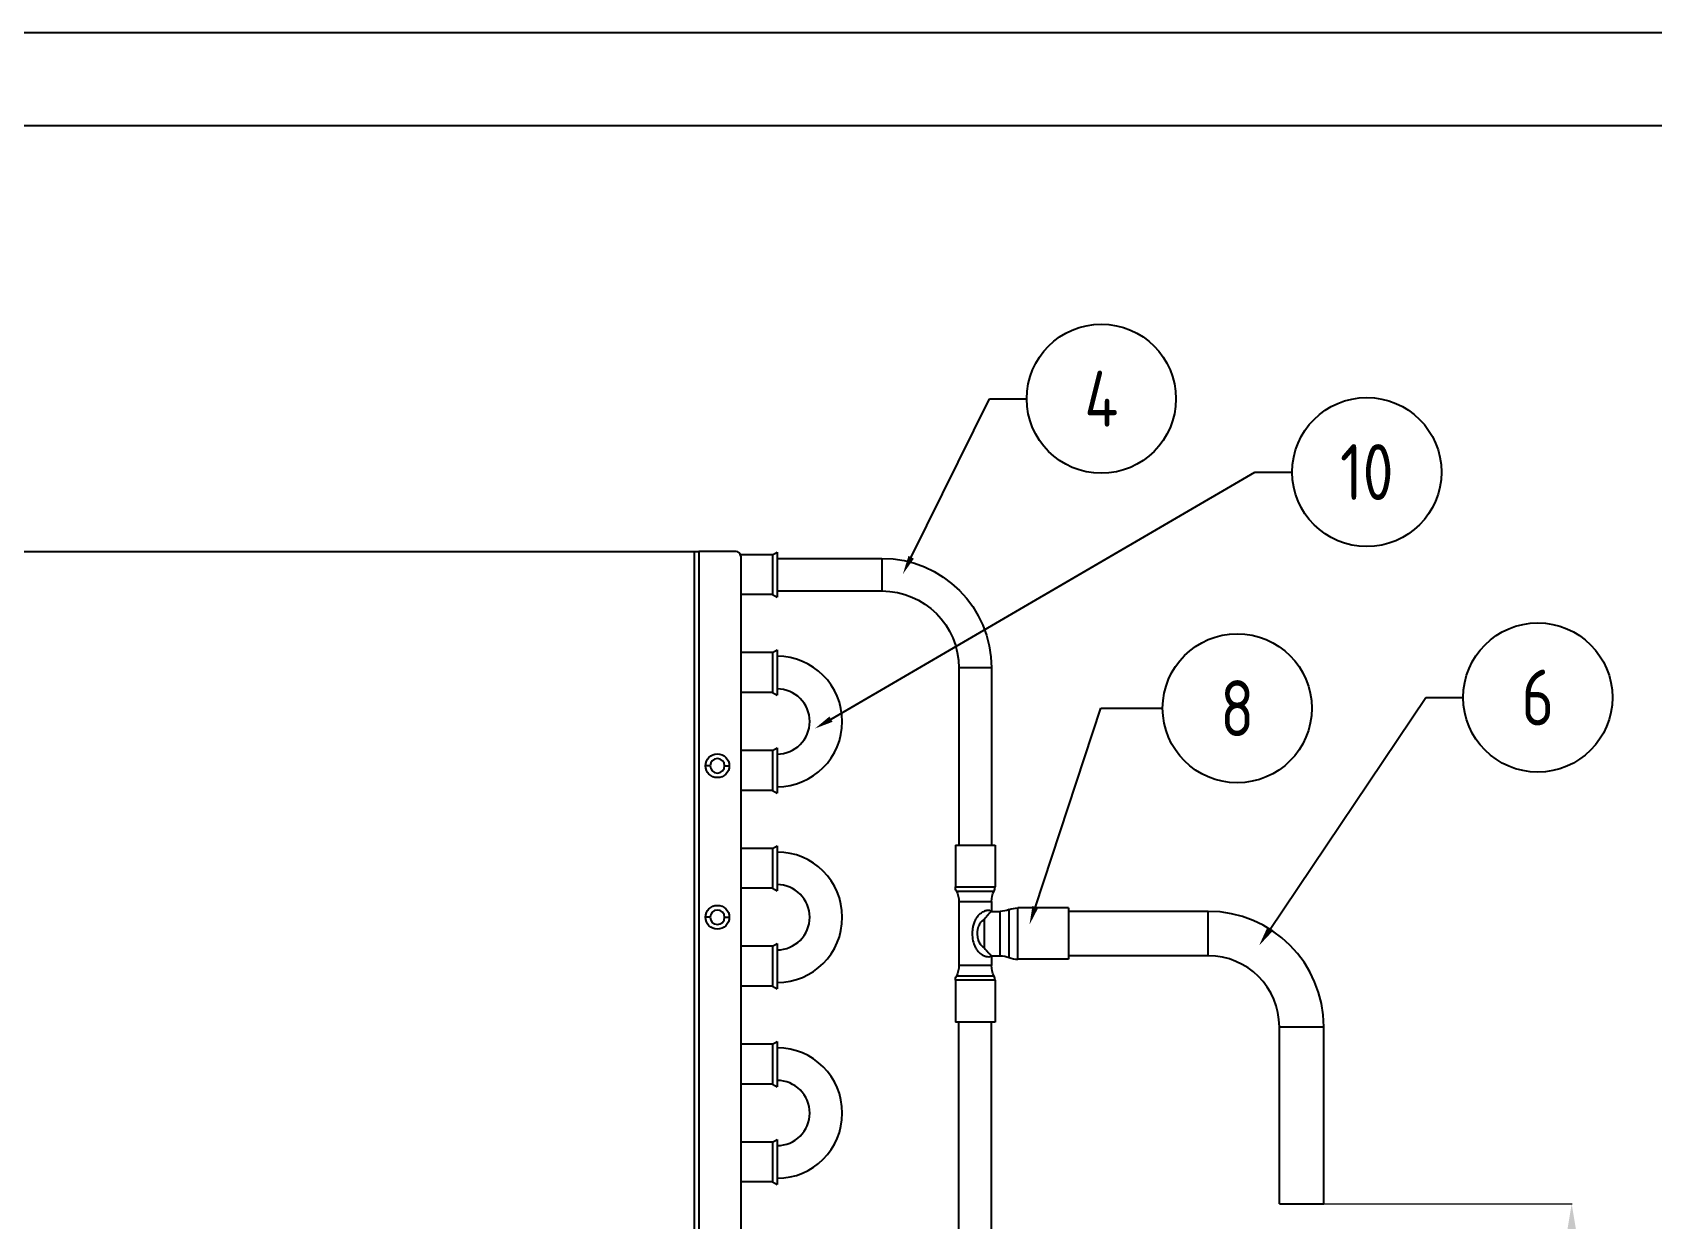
# Model space of a CAD drawing. Header units: millimetres. Extents: x 937859 to 970574, y 987894 to 996517.
# Drawn here: x 968805.4 to 969153.2, y 996262.3 to 996517.3 of the extents above; entities that cross this region are included whole.
import ezdxf
from ezdxf import colors
from ezdxf.entities.mleader import LeaderData, LeaderLine
from ezdxf.enums import TextEntityAlignment as Align
from ezdxf.math import Vec2, Vec3

# ---------------------------------------------------------------- set-up
doc = ezdxf.new("R2010")
doc.units = ezdxf.units.MM
doc.header["$LTSCALE"] = 0.5
doc.layers.add('MD_Visible', color=7, linetype='Continuous', lineweight=25)
doc.layers.add('MD_Visible Narrow', color=7, linetype='Continuous', lineweight=25)
doc.styles.get("Standard").update_dxf_attribs({"font": 'GOST_A.TTF', "oblique": 15})
doc.dimstyles.new('Table text', dxfattribs={"dimtxt": 5, "dimasz": 3.5, "dimexe": 0.025, "dimexo": 0.625, "dimtad": 1, "dimtxsty": 'Standard', "dimcen": 2.5, "dimadec": 0, "dimazin": 0, "dimtfac": 1, "dimtmove": 0, "dimatfit": 3, "dimfxl": 1, "dimlwd": 5, "dimlwe": 5, "dimarcsym": 0})

# ---------------------------------------------------------------- blocks, each defined once
blk = doc.blocks.new('*D229')
at = {"color": 0, "lineweight": 5, "transparency": 16777216}
for p, q in [((969077.77, 996265.92), (969135.7, 996265.92)), ((969135.6, 996020.92), (969135.6, 996251.92)), ((968949.85, 996006.92), (969135.7, 996006.92))]:
    blk.add_line(p, q, dxfattribs=at)
at = {"color": 0, "transparency": 16777216}
for points in [[(969133.27, 996251.92), (969137.94, 996251.92), (969135.6, 996265.92)], [(969133.27, 996020.92), (969137.94, 996020.92), (969135.6, 996006.92)]]:
    blk.add_solid(points, dxfattribs=at)
at = {"layer": 'Defpoints', "color": 0, "transparency": 16777216}
for p in [(969075.27, 996265.92), (969135.6, 996265.92), (968947.35, 996006.92)]:
    blk.add_point(p, dxfattribs=at)
at = {"color": 0, "lineweight": 5, "transparency": 16777216, "insert": (969123.1, 996136.42), "char_height": 20, "attachment_point": 5, "rotation": 90}
blk.add_mtext('256', dxfattribs=at)
blk = doc.blocks.new('_TagCircle')
at = {"color": 0, "linetype": 'ByBlock', "lineweight": -2, "transparency": 16777216}
blk.add_circle((0, 0), 4, dxfattribs=at)
at = {"color": 0, "transparency": 16777216}
blk.add_attdef('TAGNUMBER', text='', height=3, dxfattribs=at).set_placement((0, -1.5), align=Align.CENTER)

msp = doc.modelspace()

# ---------------------------------------------------------------- linework, layer by layer
at = {"lineweight": 25}
for p, q in [((967834.152, 996517.255), (969514.152, 996517.255)), ((967914.152, 996497.255), (969494.152, 996497.255))]:
    msp.add_line(p, q, dxfattribs=at)
at = {"layer": 'MD_Visible', "extrusion": (0, 1, 0)}
for p, q in [((968276.351, 996405.916), (968947.351, 996405.916)), ((968947.351, 996405.916), (968948.351, 996405.916)), ((968947.351, 996405.916), (968947.351, 996008.916)), ((968956.351, 996405.916), (968948.351, 996405.916)), ((968964.151, 996405.188), (968957.313, 996405.188)), ((968964.151, 996405.188), (968965.151, 996405.766)), ((968964.151, 996405.188), (968964.151, 996396.643)), ((968965.151, 996405.766), (968965.151, 996396.066)), ((968957.351, 996404.916), (968957.351, 996009.916)), ((968965.151, 996404.416), (968987.651, 996404.416)), ((968964.151, 996396.643), (968957.351, 996396.643)), ((968964.151, 996396.643), (968965.151, 996396.066)), ((968965.151, 996397.416), (968987.651, 996397.416)), ((968964.151, 996384.188), (968957.351, 996384.188)), ((968964.151, 996384.188), (968965.151, 996384.766)), ((968964.151, 996384.188), (968964.151, 996379.916)), ((968965.151, 996384.766), (968965.151, 996379.916)), ((969004.151, 996380.916), (969004.151, 996342.916)), ((969011.151, 996380.916), (969011.151, 996342.916)), ((968964.151, 996379.916), (968964.151, 996375.643)), ((968965.151, 996379.916), (968965.151, 996375.066)), ((968964.151, 996375.643), (968957.351, 996375.643)), ((968964.151, 996375.643), (968965.151, 996375.066)), ((968964.151, 996363.188), (968965.151, 996363.766)), ((968965.151, 996363.766), (968965.151, 996354.066)), ((968964.151, 996363.188), (968957.351, 996363.188)), ((968964.151, 996363.188), (968964.151, 996354.643)), ((968964.151, 996354.643), (968957.351, 996354.643)), ((968964.151, 996354.643), (968965.151, 996354.066)), ((968964.151, 996342.188), (968965.151, 996342.766)), ((968965.151, 996342.766), (968965.151, 996337.916)), ((969003.401, 996342.916), (969003.401, 996333.934)), ((969003.401, 996342.916), (969007.651, 996342.916)), ((969007.651, 996342.916), (969011.901, 996342.916)), ((969011.901, 996342.916), (969011.901, 996333.934)), ((968964.151, 996342.188), (968957.351, 996342.188)), ((968964.151, 996342.188), (968964.151, 996337.916)), ((968964.151, 996337.916), (968964.151, 996333.643)), ((968965.151, 996337.916), (968965.151, 996333.066)), ((968964.151, 996333.643), (968957.351, 996333.643)), ((968964.151, 996333.643), (968965.151, 996333.066)), ((969004.151, 996330.782), (969004.151, 996317.049)), ((969011.151, 996330.782), (969011.151, 996328.676)), ((969011.151, 996328.676), (969013.017, 996328.676)), ((969027.651, 996329.426), (969016.816, 996329.426)), ((969027.651, 996329.426), (969027.651, 996318.406)), ((969057.651, 996328.676), (969027.651, 996328.676)), ((968964.151, 996321.188), (968965.151, 996321.766)), ((968965.151, 996321.766), (968965.151, 996312.066)), ((968964.151, 996321.188), (968957.351, 996321.188)), ((968964.151, 996321.188), (968964.151, 996312.643)), ((969011.151, 996319.156), (969011.151, 996317.049)), ((969011.151, 996319.156), (969013.017, 996319.156)), ((969027.651, 996318.406), (969016.816, 996318.406)), ((969057.651, 996319.156), (969027.651, 996319.156)), ((968964.151, 996312.643), (968957.351, 996312.643)), ((968964.151, 996312.643), (968965.151, 996312.066)), ((969003.401, 996313.897), (969003.401, 996304.916)), ((969011.901, 996313.897), (969011.901, 996304.916)), ((969007.651, 996304.916), (969003.401, 996304.916)), ((969004.151, 996252.916), (969004.151, 996304.916)), ((969011.901, 996304.916), (969007.651, 996304.916)), ((969011.151, 996252.916), (969011.151, 996304.916)), ((968964.151, 996300.188), (968965.151, 996300.766)), ((968965.151, 996300.766), (968965.151, 996295.916)), ((969072.891, 996265.916), (969072.891, 996303.916)), ((969082.411, 996265.916), (969082.411, 996303.916)), ((968964.151, 996300.188), (968957.351, 996300.188)), ((968964.151, 996300.188), (968964.151, 996295.916)), ((968964.151, 996295.916), (968964.151, 996291.643)), ((968965.151, 996295.916), (968965.151, 996291.066)), ((968964.151, 996291.643), (968957.351, 996291.643)), ((968964.151, 996291.643), (968965.151, 996291.066)), ((968964.151, 996279.188), (968957.351, 996279.188)), ((968964.151, 996279.188), (968965.151, 996279.766)), ((968964.151, 996279.188), (968964.151, 996270.643)), ((968965.151, 996279.766), (968965.151, 996270.066)), ((968964.151, 996270.643), (968957.351, 996270.643)), ((968964.151, 996270.643), (968965.151, 996270.066)), ((969072.891, 996265.916), (969077.651, 996265.916)), ((969077.651, 996265.916), (969082.411, 996265.916))]:
    msp.add_line(p, q, dxfattribs=at)
at = {"layer": 'MD_Visible'}
for centre, radius, start, end in [((968956.351, 996404.916), 1, 0, 90), ((968965.151, 996369.416), 14, 270, 90), ((968965.151, 996369.416), 7, 270, 90), ((968952.351, 996359.916), 1.55, 0, 180), ((968952.351, 996359.916), 1.55, 180, 0), ((968965.151, 996327.416), 14, 270, 90), ((968965.151, 996327.416), 7, 270, 90), ((969009.901, 996333.934), 2, 333.2345, 0), ((968952.351, 996327.416), 1.55, 90, 180), ((968952.351, 996327.416), 1.55, 0, 90), ((969057.651, 996303.916), 24.76, 0, 90), ((968952.351, 996327.416), 1.55, 180, 270), ((968952.351, 996327.416), 1.55, 270, 0), ((969016.816, 996323.406), 5, 247.66835, 270), ((969057.651, 996303.916), 15.24, 0, 90), ((969009.901, 996313.897), 2, 0, 26.7655), ((968965.151, 996285.416), 14, 270, 90), ((968965.151, 996285.416), 7, 270, 90)]:
    msp.add_arc(centre, radius, start, end, dxfattribs=at)
at = {"layer": 'MD_Visible', "extrusion": (1.22465e-16, 0, -1)}
for centre, radius, start, end in [((-968987.651, 996380.916), 23.5, 90, 180), ((-968987.651, 996380.916), 16.5, 90, 180), ((-969005.401, 996333.934), 2, 333.2345, 0), ((-968999.151, 996330.782), 5, 153.2345, 180), ((-969016.151, 996330.782), 5, 0, 26.7655), ((-969013.017, 996333.676), 5, 247.66835, 270), ((-969016.816, 996324.426), 5, 67.66835, 90), ((-969013.017, 996314.156), 5, 90, 112.33165), ((-969005.401, 996313.897), 2, 0, 26.7655), ((-968999.151, 996317.049), 5, 180, 206.7655), ((-969016.151, 996317.049), 5, 333.2345, 0)]:
    msp.add_arc(centre, radius, start, end, dxfattribs=at)
at = {"layer": 'MD_Visible'}
for points, knots in [([(969011.113, 996328.648), (969011.087, 996328.629), (969011.049, 996328.6), (969010.996, 996328.557), (969010.992, 996328.554), (969010.987, 996328.55), (969010.983, 996328.546), (969010.961, 996328.528), (969010.936, 996328.507), (969010.909, 996328.483), (969010.879, 996328.457), (969010.846, 996328.427), (969010.81, 996328.393), (969010.805, 996328.388), (969010.8, 996328.384), (969010.795, 996328.379), (969010.777, 996328.362), (969010.758, 996328.344), (969010.739, 996328.325), (969010.707, 996328.294), (969010.673, 996328.26), (969010.637, 996328.223), (969010.619, 996328.205), (969010.601, 996328.186), (969010.582, 996328.166), (969010.572, 996328.156), (969010.563, 996328.146), (969010.553, 996328.136), (969010.548, 996328.13), (969010.543, 996328.125), (969010.539, 996328.12), (969010.536, 996328.117), (969010.534, 996328.115), (969010.531, 996328.112), (969010.529, 996328.109), (969010.526, 996328.106), (969010.524, 996328.104), (969010.499, 996328.078), (969010.473, 996328.05), (969010.447, 996328.02), (969010.409, 996327.979), (969010.37, 996327.935), (969010.33, 996327.888), (969010.322, 996327.879), (969010.314, 996327.87), (969010.306, 996327.861), (969010.278, 996327.829), (969010.25, 996327.795), (969010.221, 996327.761), (969010.202, 996327.738), (969010.183, 996327.715), (969010.163, 996327.691), (969010.153, 996327.68), (969010.143, 996327.668), (969010.134, 996327.656), (969010.129, 996327.65), (969010.124, 996327.643), (969010.119, 996327.637), (969010.116, 996327.634), (969010.114, 996327.631), (969010.111, 996327.628), (969010.109, 996327.625), (969010.105, 996327.621), (969010.104, 996327.619), (969010.086, 996327.598), (969010.068, 996327.575), (969010.047, 996327.549), (969010.028, 996327.524), (969010.007, 996327.498), (969009.984, 996327.469), (969009.896, 996327.357), (969009.785, 996327.211), (969009.651, 996327.021)], [0, 0, 0, 0, 0.168582, 0.168582, 0.168582, 0.1816501, 0.1816501, 0.1816501, 0.25, 0.25, 0.25, 0.3267572, 0.3267572, 0.3267572, 0.3375993, 0.3375993, 0.3375993, 0.375, 0.375, 0.375, 0.4375, 0.4375, 0.4375, 0.46875, 0.46875, 0.46875, 0.484375, 0.484375, 0.484375, 0.4921875, 0.4921875, 0.4921875, 0.4960937, 0.4960937, 0.4960937, 0.5, 0.5, 0.5, 0.5521762, 0.5521762, 0.5521762, 0.625, 0.625, 0.625, 0.6388708, 0.6388708, 0.6388708, 0.6875, 0.6875, 0.6875, 0.71875, 0.71875, 0.71875, 0.734375, 0.734375, 0.734375, 0.7421875, 0.7421875, 0.7421875, 0.7460937, 0.7460937, 0.7460937, 0.75, 0.75, 0.75, 0.7942481, 0.7942481, 0.7942481, 0.83657, 0.83657, 0.83657, 1, 1, 1, 1]), ([(969009.651, 996320.81), (969009.761, 996320.654), (969009.857, 996320.526), (969009.979, 996320.367), (969010.017, 996320.32), (969010.067, 996320.257), (969010.091, 996320.227), (969010.117, 996320.196), (969010.129, 996320.181), (969010.134, 996320.175), (969010.137, 996320.171), (969010.138, 996320.17), (969010.226, 996320.063), (969010.306, 996319.97), (969010.416, 996319.845), (969010.451, 996319.805), (969010.502, 996319.75), (969010.527, 996319.723), (969010.555, 996319.694), (969010.567, 996319.681), (969010.575, 996319.673), (969010.578, 996319.669), (969010.724, 996319.516), (969010.839, 996319.409), (969011.015, 996319.255), (969011.077, 996319.209), (969011.113, 996319.183)], [0, 0, 0, 0, 0.125, 0.125, 0.1875, 0.1875, 0.21875, 0.234375, 0.2421875, 0.2460938, 0.2460938, 0.25, 0.25, 0.375, 0.375, 0.4375, 0.4375, 0.46875, 0.484375, 0.4921875, 0.4921875, 0.5, 0.5, 0.75, 0.75, 1, 1, 1, 1])]:
    msp.add_open_spline(points, degree=3, knots=knots, dxfattribs=at)
for points in [[(969011.113, 996328.648), (969011.138, 996328.666), (969011.151, 996328.676), (969011.151, 996328.676)], [(969007.662, 996320.98), (969007.662, 996320.98), (969007.662, 996320.98), (969007.662, 996320.98)], [(969011.151, 996319.156), (969011.151, 996319.156), (969011.138, 996319.165), (969011.113, 996319.183)]]:
    msp.add_open_spline(points, degree=3, dxfattribs=at)
at = {"layer": 'MD_Visible Narrow', "extrusion": (0, 1, 0)}
for p, q in [((968948.351, 996405.916), (968948.351, 996008.916)), ((968987.651, 996404.416), (968987.651, 996400.916)), ((968987.651, 996400.916), (968987.651, 996397.416)), ((969007.651, 996380.916), (969004.151, 996380.916)), ((969011.151, 996380.916), (969007.651, 996380.916)), ((968950.801, 996359.916), (968949.801, 996359.916)), ((968953.901, 996359.916), (968954.901, 996359.916)), ((969003.401, 996333.934), (969007.651, 996333.934)), ((969003.615, 996333.033), (969007.651, 996333.033)), ((969007.651, 996333.934), (969011.901, 996333.934)), ((969007.651, 996333.033), (969011.686, 996333.033)), ((969004.151, 996330.782), (969007.651, 996330.782)), ((969007.651, 996330.782), (969011.151, 996330.782)), ((969013.017, 996323.916), (969013.017, 996328.676)), ((969014.917, 996323.916), (969014.917, 996329.051)), ((969016.816, 996318.406), (969016.816, 996329.426)), ((969057.651, 996323.916), (969057.651, 996328.676)), ((968950.801, 996327.416), (968949.801, 996327.416)), ((968953.901, 996327.416), (968954.901, 996327.416)), ((969009.651, 996320.81), (969009.651, 996327.021)), ((969013.017, 996319.156), (969013.017, 996323.916)), ((969014.917, 996318.781), (969014.917, 996323.916)), ((969057.651, 996319.156), (969057.651, 996323.916)), ((969007.651, 996314.798), (969003.615, 996314.798)), ((969007.651, 996317.049), (969004.151, 996317.049)), ((969011.151, 996317.049), (969007.651, 996317.049)), ((969011.686, 996314.798), (969007.651, 996314.798)), ((969007.651, 996313.897), (969003.401, 996313.897)), ((969011.901, 996313.897), (969007.651, 996313.897)), ((969072.891, 996303.916), (969077.651, 996303.916)), ((969077.651, 996303.916), (969082.411, 996303.916))]:
    msp.add_line(p, q, dxfattribs=at)
at = {"layer": 'MD_Visible Narrow', "extrusion": (1.22465e-16, 0, -1)}
for centre, start, end in [((-968952.351, 996359.916), 0, 180), ((-968952.351, 996359.916), 180, 0), ((-968952.351, 996327.416), 0, 180), ((-968952.351, 996327.416), 180, 0)]:
    msp.add_arc(centre, 2.55, start, end, dxfattribs=at)
at = {"layer": 'MD_Visible Narrow'}
for points, knots in [([(969011.113, 996328.648), (969011.086, 996328.671), (969011.047, 996328.703), (969010.994, 996328.735), (969010.981, 996328.743), (969010.967, 996328.751), (969010.953, 996328.758), (969010.9, 996328.786), (969010.838, 996328.813), (969010.765, 996328.833), (969010.635, 996328.871), (969010.472, 996328.889), (969010.284, 996328.873), (969010.089, 996328.858), (969009.866, 996328.807), (969009.627, 996328.712), (969009.328, 996328.594), (969009.004, 996328.408), (969008.69, 996328.145), (969008.685, 996328.141), (969008.681, 996328.137), (969008.676, 996328.133), (969008.383, 996327.885), (969008.098, 996327.569), (969007.855, 996327.185), (969007.783, 996327.072), (969007.715, 996326.953), (969007.651, 996326.829)], [0, 0, 0, 0, 0.10037664, 0.10037664, 0.10037664, 0.125, 0.125, 0.125, 0.21424521, 0.21424521, 0.21424521, 0.37465136, 0.37465136, 0.37465136, 0.54009169, 0.54009169, 0.54009169, 0.74692932, 0.74692932, 0.74692932, 0.75, 0.75, 0.75, 0.94304997, 0.94304997, 0.94304997, 0.99999699, 0.99999699, 0.99999699, 0.99999699]), ([(969007.122, 996325.198), (969007.11, 996325.13), (969007.1, 996325.061), (969007.025, 996324.531), (969007.003, 996324.056), (969007.046, 996323.034), (969007.126, 996322.488), (969007.367, 996321.632), (969007.497, 996321.301), (969007.651, 996321.002)], [0.29354417, 0.29354417, 0.29354417, 0.29354417, 0.32735026, 0.32735026, 0.55268908, 0.55268908, 0.81629089, 0.81629089, 0.99999678, 0.99999678, 0.99999678, 0.99999678]), ([(969007.651, 996326.829), (969007.536, 996326.605), (969007.434, 996326.364), (969007.349, 996326.11), (969007.252, 996325.821), (969007.176, 996325.514), (969007.122, 996325.198)], [0.00000461, 0.00000461, 0.00000461, 0.00000461, 0.13740231, 0.13740231, 0.13740231, 0.29354308, 0.29354308, 0.29354308, 0.29354308]), ([(969008.235, 996324.874), (969008.269, 996325.058), (969008.314, 996325.234), (969008.369, 996325.4), (969008.391, 996325.468), (969008.416, 996325.534), (969008.442, 996325.599), (969008.504, 996325.752), (969008.575, 996325.894), (969008.655, 996326.025), (969008.691, 996326.085), (969008.729, 996326.143), (969008.769, 996326.198), (969008.92, 996326.411), (969009.093, 996326.592), (969009.275, 996326.746), (969009.398, 996326.849), (969009.524, 996326.94), (969009.651, 996327.021)], [0.61375339, 0.61375339, 0.61375339, 0.61375339, 0.68222053, 0.68222053, 0.68222053, 0.71031504, 0.71031504, 0.71031504, 0.77669406, 0.77669406, 0.77669406, 0.8068767, 0.8068767, 0.8068767, 0.92255946, 0.92255946, 0.92255946, 1, 1, 1, 1]), ([(969009.651, 996320.81), (969009.54, 996320.881), (969009.429, 996320.96), (969009.321, 996321.048), (969009.185, 996321.158), (969009.054, 996321.283), (969008.932, 996321.425), (969008.867, 996321.5), (969008.805, 996321.58), (969008.746, 996321.665), (969008.583, 996321.902), (969008.448, 996322.178), (969008.35, 996322.489), (969008.247, 996322.82), (969008.185, 996323.192), (969008.162, 996323.575), (969008.16, 996323.605), (969008.159, 996323.635), (969008.157, 996323.666), (969008.142, 996324.021), (969008.159, 996324.382), (969008.21, 996324.722), (969008.218, 996324.773), (969008.226, 996324.824), (969008.235, 996324.874)], [0, 0, 0, 0, 0.06793351, 0.06793351, 0.06793351, 0.15343835, 0.15343835, 0.15343835, 0.19900559, 0.19900559, 0.19900559, 0.32571974, 0.32571974, 0.32571974, 0.46031504, 0.46031504, 0.46031504, 0.47096416, 0.47096416, 0.47096416, 0.59512621, 0.59512621, 0.59512621, 0.61375339, 0.61375339, 0.61375339, 0.61375339]), ([(969007.651, 996321.002), (969007.69, 996320.927), (969007.73, 996320.853), (969007.987, 996320.416), (969008.239, 996320.105), (969008.799, 996319.571), (969009.11, 996319.362), (969009.694, 996319.075), (969009.966, 996318.996), (969010.459, 996318.934), (969010.671, 996318.962), (969010.905, 996319.045), (969010.969, 996319.08), (969011.06, 996319.139), (969011.091, 996319.164), (969011.113, 996319.183)], [0, 0, 0, 0, 0.0345146, 0.0345146, 0.2119887, 0.2119887, 0.4096618, 0.4096618, 0.6027014, 0.6027014, 0.8127041, 0.8127041, 0.9165077, 0.9165077, 1, 1, 1, 1])]:
    msp.add_open_spline(points, degree=3, knots=knots, dxfattribs=at)
msp.add_open_spline([(969007.65, 996321.003), (969007.65, 996321.003), (969007.65, 996321.003), (969007.65, 996321.004)], degree=3, dxfattribs=at)

# ---------------------------------------------------------------- dimensions: what is measured, and where the dimension line sits
at = {"lineweight": 5}
dim = msp.add_linear_dim(base=(969135.602, 996265.916), p1=(968947.351, 996006.916), p2=(969075.271, 996265.916), angle=90, text='256', dimstyle='Table text', override={"dimscale": 4, "dimlfac": 1}, dxfattribs=at)
dim.commit()
dim.dimension.update_dxf_attribs({"geometry": '*D229', "text_midpoint": (969123.095, 996136.416)})

# ---------------------------------------------------------------- leaders
ml = msp.add_multileader_block('Standard', dxfattribs=at)
ml.set_content('_TagCircle', color=256, scale=4)
ml.set_attribute('TAGNUMBER', '4', width=0)
ml.set_leader_properties()
ml.build(insert=Vec2(0, 0))
ml.multileader.update_dxf_attribs({"text_left_attachment_type": 6})
ctx = ml.context
ctx.base_point, ctx.plane_origin = Vec3(969018.715, 996438.66), Vec3(968992.146, 996401.06)
ctx.left_attachment = 6
notes = []
notes.append((ctx, [(0, (1, 1, 0), (969010.715, 996438.66), (1, 0), 8, [(0, [(968992.146, 996401.06)], 0, [])])]))
ctx.block.insert = Vec3(969034.715, 996438.66)
ml = msp.add_multileader_block('Standard', dxfattribs=at)
ml.set_content('_TagCircle', color=256, scale=4)
ml.set_attribute('TAGNUMBER', '10', width=0)
ml.set_leader_properties()
ml.build(insert=Vec2(0, 0))
ml.multileader.update_dxf_attribs({"text_left_attachment_type": 6})
ctx = ml.context
ctx.base_point, ctx.plane_origin = Vec3(969075.651, 996422.929), Vec3(968973.268, 996367.899)
ctx.left_attachment = 6
notes.append((ctx, [(0, (1, 1, 0), (969067.651, 996422.929), (1, 0), 8, [(0, [(968973.268, 996367.899)], 0, [])])]))
ctx.block.insert = Vec3(969091.651, 996422.929)
ml = msp.add_multileader_block('Standard', dxfattribs=at)
ml.set_content('_TagCircle', color=256, scale=4)
ml.set_attribute('TAGNUMBER', '8', width=0)
ml.set_leader_properties()
ml.build(insert=Vec2(0, 0))
ml.multileader.update_dxf_attribs({"text_left_attachment_type": 6, "dogleg_length": 1})
ctx = ml.context
ctx.base_point, ctx.plane_origin = Vec3(969047.861, 996372.259), Vec3(969019.301, 996325.843)
ctx.left_attachment = 6
notes.append((ctx, [(0, (1, 1, 0), (969034.616, 996372.259), (1, 0), 13.245, [(0, [(969019.301, 996325.843)], 0, [])])]))
ctx.block.insert = Vec3(969063.861, 996372.259)
ml = msp.add_multileader_block('Standard', dxfattribs=at)
ml.set_content('_TagCircle', color=256, scale=4)
ml.set_attribute('TAGNUMBER', '6', width=0)
ml.set_leader_properties()
ml.build(insert=Vec2(0, 0))
ml.multileader.update_dxf_attribs({"text_left_attachment_type": 6})
ctx = ml.context
ctx.base_point, ctx.plane_origin = Vec3(969112.331, 996374.569), Vec3(969068.531, 996321.33)
ctx.left_attachment = 6
notes.append((ctx, [(0, (1, 1, 0), (969104.331, 996374.569), (1, 0), 8, [(0, [(969068.531, 996321.33)], 0, [])])]))
ctx.block.insert = Vec3(969128.331, 996374.569)
for ctx, leaders in notes:
    for number, flags, end, landing, length, lines in leaders:
        leader = LeaderData()
        leader.index, (leader.has_last_leader_line, leader.has_dogleg_vector, leader.attachment_direction) = number, flags
        leader.last_leader_point, leader.dogleg_vector, leader.dogleg_length = Vec3(end), Vec3(landing), length
        for number, points, colour, breaks in lines:
            line = LeaderLine()
            line.index, line.vertices, line.color, line.breaks = number, Vec3.list(points), colors.encode_raw_color(colour), breaks
            leader.lines.append(line)
        ctx.leaders.append(leader)

doc.saveas('drawing.dxf')
